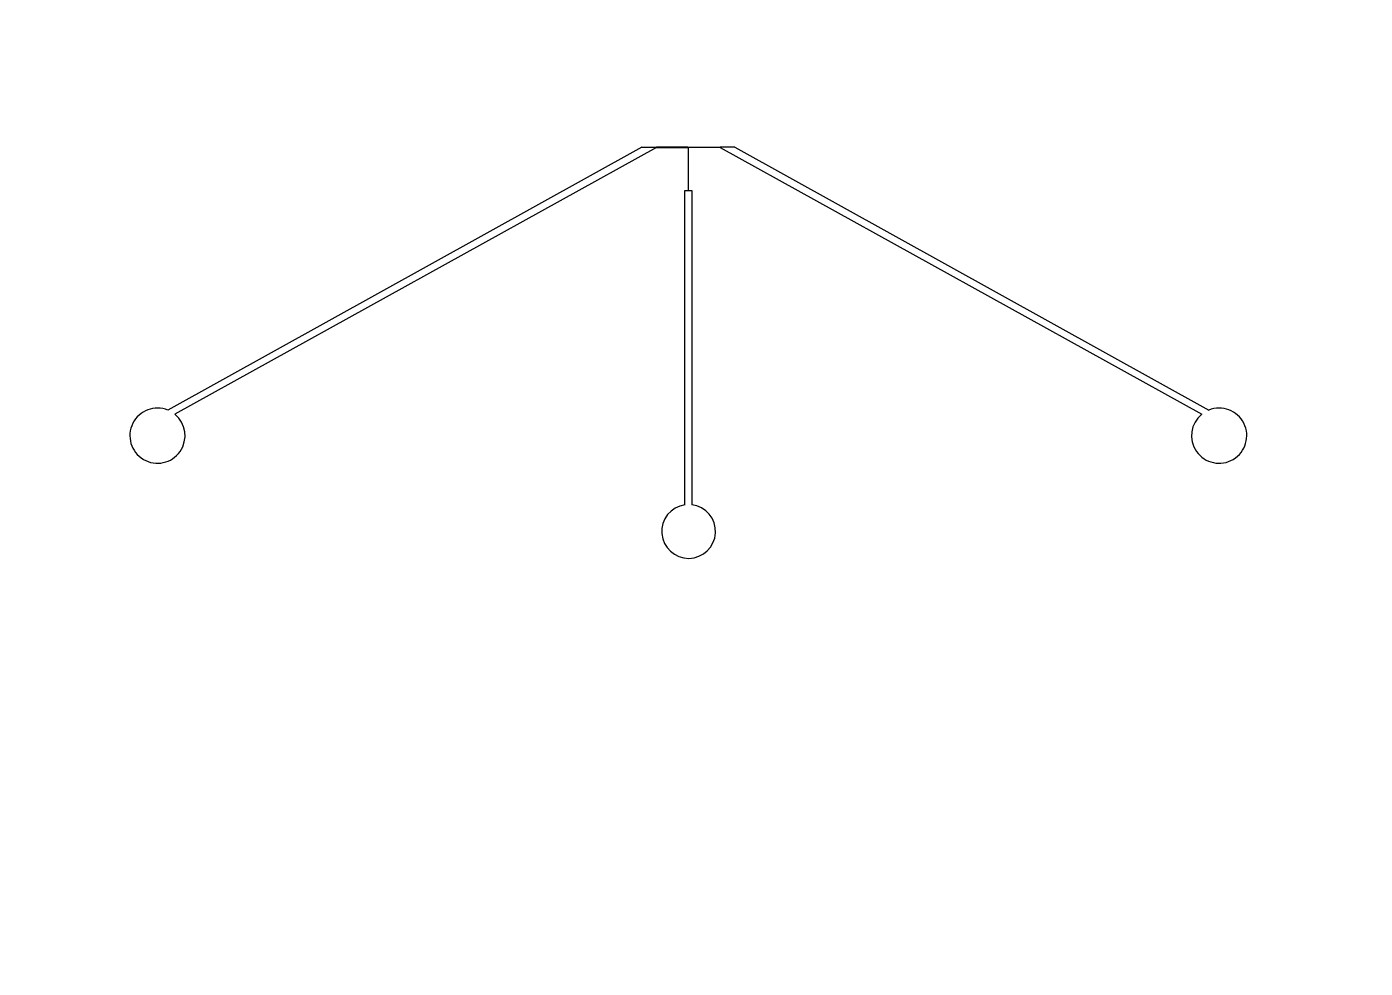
# Model space of a CAD drawing. Header units: inches. Extents: x 0 to 114300, y 0 to 114300.
# Drawn here: x 76069 to 85528, y 90341 to 96994 of the extents above; entities that cross this region are included whole.
import ezdxf

# ---------------------------------------------------------------- set-up
doc = ezdxf.new("R2010")
doc.units = ezdxf.units.IN
doc.header["$MEASUREMENT"] = 0

# ---------------------------------------------------------------- blocks, each defined once
blk = doc.blocks.new('*U96')
for p, q in [((-329.5, 1452.8), (-3677.9, -405)), ((-225.5, 1449.8), (-3628.2, -434.6)), ((-329.5, 1452.8), (-225.5, 1452.8)), ((-222.5, 1452.8), (-225.5, 1452.8)), ((-225.5, 1449.8), (-222.5, 1449.8)), ((-222.5, 1449.8), (-222.5, 1452.8)), ((222.5, 1449.8), (222.5, 1452.8)), ((222.5, 1452.8), (225.5, 1452.8)), ((225.5, 1449.8), (222.5, 1449.8)), ((329.5, 1452.8), (225.5, 1452.8)), ((225.5, 1449.8), (3628.2, -434.6)), ((329.5, 1452.8), (3677.9, -405))]:
    blk.add_line(p, q)
for points in [[(-218.5, 1449.8), (-218.5, 1452.8), (-221.5, 1452.8), (-221.5, 1449.8)], [(-214.5, 1449.8), (-214.5, 1452.8), (-217.5, 1452.8), (-217.5, 1449.8)], [(-210.5, 1449.8), (-210.5, 1452.8), (-213.5, 1452.8), (-213.5, 1449.8)], [(-206.5, 1449.8), (-206.5, 1452.8), (-209.5, 1452.8), (-209.5, 1449.8)], [(-202.5, 1449.8), (-202.5, 1452.8), (-205.5, 1452.8), (-205.5, 1449.8)], [(-198.5, 1449.8), (-198.5, 1452.8), (-201.5, 1452.8), (-201.5, 1449.8)], [(-194.5, 1449.8), (-194.5, 1452.8), (-197.5, 1452.8), (-197.5, 1449.8)], [(-190.5, 1449.8), (-190.5, 1452.8), (-193.5, 1452.8), (-193.5, 1449.8)], [(-186.5, 1449.8), (-186.5, 1452.8), (-189.5, 1452.8), (-189.5, 1449.8)], [(-182.5, 1449.8), (-182.5, 1452.8), (-185.5, 1452.8), (-185.5, 1449.8)], [(-178.5, 1449.8), (-178.5, 1452.8), (-181.5, 1452.8), (-181.5, 1449.8)], [(-174.5, 1449.8), (-174.5, 1452.8), (-177.5, 1452.8), (-177.5, 1449.8)], [(-170.5, 1449.8), (-170.5, 1452.8), (-173.5, 1452.8), (-173.5, 1449.8)], [(-166.5, 1449.8), (-166.5, 1452.8), (-169.5, 1452.8), (-169.5, 1449.8)], [(-162.5, 1449.8), (-162.5, 1452.8), (-165.5, 1452.8), (-165.5, 1449.8)], [(-158.5, 1449.8), (-158.5, 1452.8), (-161.5, 1452.8), (-161.5, 1449.8)], [(-154.5, 1449.8), (-154.5, 1452.8), (-157.5, 1452.8), (-157.5, 1449.8)], [(-150.5, 1449.8), (-150.5, 1452.8), (-153.5, 1452.8), (-153.5, 1449.8)], [(-146.5, 1449.8), (-146.5, 1452.8), (-149.5, 1452.8), (-149.5, 1449.8)], [(-142.5, 1449.8), (-142.5, 1452.8), (-145.5, 1452.8), (-145.5, 1449.8)], [(-138.5, 1449.8), (-138.5, 1452.8), (-141.5, 1452.8), (-141.5, 1449.8)], [(-134.5, 1449.8), (-134.5, 1452.8), (-137.5, 1452.8), (-137.5, 1449.8)], [(-130.5, 1449.8), (-130.5, 1452.8), (-133.5, 1452.8), (-133.5, 1449.8)], [(-126.5, 1449.8), (-126.5, 1452.8), (-129.5, 1452.8), (-129.5, 1449.8)], [(-122.5, 1449.8), (-122.5, 1452.8), (-125.5, 1452.8), (-125.5, 1449.8)], [(-118.5, 1449.8), (-118.5, 1452.8), (-121.5, 1452.8), (-121.5, 1449.8)], [(-114.5, 1449.8), (-114.5, 1452.8), (-117.5, 1452.8), (-117.5, 1449.8)], [(-110.5, 1449.8), (-110.5, 1452.8), (-113.5, 1452.8), (-113.5, 1449.8)], [(-106.5, 1449.8), (-106.5, 1452.8), (-109.5, 1452.8), (-109.5, 1449.8)], [(-102.5, 1449.8), (-102.5, 1452.8), (-105.5, 1452.8), (-105.5, 1449.8)], [(-98.5, 1449.8), (-98.5, 1452.8), (-101.5, 1452.8), (-101.5, 1449.8)], [(-94.5, 1449.8), (-94.5, 1452.8), (-97.5, 1452.8), (-97.5, 1449.8)], [(-90.5, 1449.8), (-90.5, 1452.8), (-93.5, 1452.8), (-93.5, 1449.8)], [(-86.5, 1449.8), (-86.5, 1452.8), (-89.5, 1452.8), (-89.5, 1449.8)], [(-82.5, 1449.8), (-82.5, 1452.8), (-85.5, 1452.8), (-85.5, 1449.8)], [(-78.5, 1449.8), (-78.5, 1452.8), (-81.5, 1452.8), (-81.5, 1449.8)], [(-74.5, 1449.8), (-74.5, 1452.8), (-77.5, 1452.8), (-77.5, 1449.8)], [(-70.5, 1449.8), (-70.5, 1452.8), (-73.5, 1452.8), (-73.5, 1449.8)], [(-66.5, 1449.8), (-66.5, 1452.8), (-69.5, 1452.8), (-69.5, 1449.8)], [(-62.5, 1449.8), (-62.5, 1452.8), (-65.5, 1452.8), (-65.5, 1449.8)], [(-58.5, 1449.8), (-58.5, 1452.8), (-61.5, 1452.8), (-61.5, 1449.8)], [(-54.5, 1449.8), (-54.5, 1452.8), (-57.5, 1452.8), (-57.5, 1449.8)], [(-50.5, 1449.8), (-50.5, 1452.8), (-53.5, 1452.8), (-53.5, 1449.8)], [(-46.5, 1449.8), (-46.5, 1452.8), (-49.5, 1452.8), (-49.5, 1449.8)], [(-42.5, 1449.8), (-42.5, 1452.8), (-45.5, 1452.8), (-45.5, 1449.8)], [(-38.5, 1449.8), (-38.5, 1452.8), (-41.5, 1452.8), (-41.5, 1449.8)], [(-34.5, 1449.8), (-34.5, 1452.8), (-37.5, 1452.8), (-37.5, 1449.8)], [(-30.5, 1449.8), (-30.5, 1452.8), (-33.5, 1452.8), (-33.5, 1449.8)], [(-26.5, 1449.8), (-26.5, 1452.8), (-29.5, 1452.8), (-29.5, 1449.8)], [(-22.5, 1449.8), (-22.5, 1452.8), (-25.5, 1452.8), (-25.5, 1449.8)], [(-18.5, 1449.8), (-18.5, 1452.8), (-21.5, 1452.8), (-21.5, 1449.8)], [(-14.5, 1449.8), (-14.5, 1452.8), (-17.5, 1452.8), (-17.5, 1449.8)], [(-10.5, 1449.8), (-10.5, 1452.8), (-13.5, 1452.8), (-13.5, 1449.8)], [(-6.5, 1449.8), (-6.5, 1452.8), (-9.5, 1452.8), (-9.5, 1449.8)], [(-2.5, 1449.8), (-2.5, 1452.8), (-5.5, 1452.8), (-5.5, 1449.8)], [(-1.5, 1449.8), (-1.5, 1452.8), (1.5, 1452.8), (1.5, 1449.8)], [(1.5, 1448.8), (-1.5, 1448.8), (-1.5, 1445.8), (1.5, 1445.8)], [(1.5, 1444.8), (-1.5, 1444.8), (-1.5, 1441.8), (1.5, 1441.8)], [(1.5, 1440.8), (-1.5, 1440.8), (-1.5, 1437.8), (1.5, 1437.8)], [(1.5, 1436.8), (-1.5, 1436.8), (-1.5, 1433.8), (1.5, 1433.8)], [(1.5, 1432.8), (-1.5, 1432.8), (-1.5, 1429.8), (1.5, 1429.8)], [(1.5, 1428.8), (-1.5, 1428.8), (-1.5, 1425.8), (1.5, 1425.8)], [(1.5, 1424.8), (-1.5, 1424.8), (-1.5, 1421.8), (1.5, 1421.8)], [(1.5, 1420.8), (-1.5, 1420.8), (-1.5, 1417.8), (1.5, 1417.8)], [(2.5, 1449.8), (2.5, 1452.8), (5.5, 1452.8), (5.5, 1449.8)], [(6.5, 1449.8), (6.5, 1452.8), (9.5, 1452.8), (9.5, 1449.8)], [(10.5, 1449.8), (10.5, 1452.8), (13.5, 1452.8), (13.5, 1449.8)], [(14.5, 1449.8), (14.5, 1452.8), (17.5, 1452.8), (17.5, 1449.8)], [(18.5, 1449.8), (18.5, 1452.8), (21.5, 1452.8), (21.5, 1449.8)], [(22.5, 1449.8), (22.5, 1452.8), (25.5, 1452.8), (25.5, 1449.8)], [(26.5, 1449.8), (26.5, 1452.8), (29.5, 1452.8), (29.5, 1449.8)], [(30.5, 1449.8), (30.5, 1452.8), (33.5, 1452.8), (33.5, 1449.8)], [(34.5, 1449.8), (34.5, 1452.8), (37.5, 1452.8), (37.5, 1449.8)], [(38.5, 1449.8), (38.5, 1452.8), (41.5, 1452.8), (41.5, 1449.8)], [(42.5, 1449.8), (42.5, 1452.8), (45.5, 1452.8), (45.5, 1449.8)], [(46.5, 1449.8), (46.5, 1452.8), (49.5, 1452.8), (49.5, 1449.8)], [(50.5, 1449.8), (50.5, 1452.8), (53.5, 1452.8), (53.5, 1449.8)], [(54.5, 1449.8), (54.5, 1452.8), (57.5, 1452.8), (57.5, 1449.8)], [(58.5, 1449.8), (58.5, 1452.8), (61.5, 1452.8), (61.5, 1449.8)], [(62.5, 1449.8), (62.5, 1452.8), (65.5, 1452.8), (65.5, 1449.8)], [(66.5, 1449.8), (66.5, 1452.8), (69.5, 1452.8), (69.5, 1449.8)], [(70.5, 1449.8), (70.5, 1452.8), (73.5, 1452.8), (73.5, 1449.8)], [(74.5, 1449.8), (74.5, 1452.8), (77.5, 1452.8), (77.5, 1449.8)], [(78.5, 1449.8), (78.5, 1452.8), (81.5, 1452.8), (81.5, 1449.8)], [(82.5, 1449.8), (82.5, 1452.8), (85.5, 1452.8), (85.5, 1449.8)], [(86.5, 1449.8), (86.5, 1452.8), (89.5, 1452.8), (89.5, 1449.8)], [(90.5, 1449.8), (90.5, 1452.8), (93.5, 1452.8), (93.5, 1449.8)], [(94.5, 1449.8), (94.5, 1452.8), (97.5, 1452.8), (97.5, 1449.8)], [(98.5, 1449.8), (98.5, 1452.8), (101.5, 1452.8), (101.5, 1449.8)], [(102.5, 1449.8), (102.5, 1452.8), (105.5, 1452.8), (105.5, 1449.8)], [(106.5, 1449.8), (106.5, 1452.8), (109.5, 1452.8), (109.5, 1449.8)], [(110.5, 1449.8), (110.5, 1452.8), (113.5, 1452.8), (113.5, 1449.8)], [(114.5, 1449.8), (114.5, 1452.8), (117.5, 1452.8), (117.5, 1449.8)], [(118.5, 1449.8), (118.5, 1452.8), (121.5, 1452.8), (121.5, 1449.8)], [(122.5, 1449.8), (122.5, 1452.8), (125.5, 1452.8), (125.5, 1449.8)], [(126.5, 1449.8), (126.5, 1452.8), (129.5, 1452.8), (129.5, 1449.8)], [(130.5, 1449.8), (130.5, 1452.8), (133.5, 1452.8), (133.5, 1449.8)], [(134.5, 1449.8), (134.5, 1452.8), (137.5, 1452.8), (137.5, 1449.8)], [(138.5, 1449.8), (138.5, 1452.8), (141.5, 1452.8), (141.5, 1449.8)], [(142.5, 1449.8), (142.5, 1452.8), (145.5, 1452.8), (145.5, 1449.8)], [(146.5, 1449.8), (146.5, 1452.8), (149.5, 1452.8), (149.5, 1449.8)], [(150.5, 1449.8), (150.5, 1452.8), (153.5, 1452.8), (153.5, 1449.8)], [(154.5, 1449.8), (154.5, 1452.8), (157.5, 1452.8), (157.5, 1449.8)], [(158.5, 1449.8), (158.5, 1452.8), (161.5, 1452.8), (161.5, 1449.8)], [(162.5, 1449.8), (162.5, 1452.8), (165.5, 1452.8), (165.5, 1449.8)], [(166.5, 1449.8), (166.5, 1452.8), (169.5, 1452.8), (169.5, 1449.8)], [(170.5, 1449.8), (170.5, 1452.8), (173.5, 1452.8), (173.5, 1449.8)], [(174.5, 1449.8), (174.5, 1452.8), (177.5, 1452.8), (177.5, 1449.8)], [(178.5, 1449.8), (178.5, 1452.8), (181.5, 1452.8), (181.5, 1449.8)], [(182.5, 1449.8), (182.5, 1452.8), (185.5, 1452.8), (185.5, 1449.8)], [(186.5, 1449.8), (186.5, 1452.8), (189.5, 1452.8), (189.5, 1449.8)], [(190.5, 1449.8), (190.5, 1452.8), (193.5, 1452.8), (193.5, 1449.8)], [(194.5, 1449.8), (194.5, 1452.8), (197.5, 1452.8), (197.5, 1449.8)], [(198.5, 1449.8), (198.5, 1452.8), (201.5, 1452.8), (201.5, 1449.8)], [(202.5, 1449.8), (202.5, 1452.8), (205.5, 1452.8), (205.5, 1449.8)], [(206.5, 1449.8), (206.5, 1452.8), (209.5, 1452.8), (209.5, 1449.8)], [(210.5, 1449.8), (210.5, 1452.8), (213.5, 1452.8), (213.5, 1449.8)], [(214.5, 1449.8), (214.5, 1452.8), (217.5, 1452.8), (217.5, 1449.8)], [(218.5, 1449.8), (218.5, 1452.8), (221.5, 1452.8), (221.5, 1449.8)], [(1.5, 1416.8), (-1.5, 1416.8), (-1.5, 1413.8), (1.5, 1413.8)], [(1.5, 1412.8), (-1.5, 1412.8), (-1.5, 1409.8), (1.5, 1409.8)], [(1.5, 1408.8), (-1.5, 1408.8), (-1.5, 1405.8), (1.5, 1405.8)], [(1.5, 1404.8), (-1.5, 1404.8), (-1.5, 1401.8), (1.5, 1401.8)], [(1.5, 1400.8), (-1.5, 1400.8), (-1.5, 1397.8), (1.5, 1397.8)], [(1.5, 1396.8), (-1.5, 1396.8), (-1.5, 1393.8), (1.5, 1393.8)], [(1.5, 1392.8), (-1.5, 1392.8), (-1.5, 1389.8), (1.5, 1389.8)], [(1.5, 1388.8), (-1.5, 1388.8), (-1.5, 1385.8), (1.5, 1385.8)], [(1.5, 1384.8), (-1.5, 1384.8), (-1.5, 1381.8), (1.5, 1381.8)], [(1.5, 1380.8), (-1.5, 1380.8), (-1.5, 1377.8), (1.5, 1377.8)], [(1.5, 1376.8), (-1.5, 1376.8), (-1.5, 1373.8), (1.5, 1373.8)], [(1.5, 1372.8), (-1.5, 1372.8), (-1.5, 1369.8), (1.5, 1369.8)], [(1.5, 1368.8), (-1.5, 1368.8), (-1.5, 1365.8), (1.5, 1365.8)], [(1.5, 1364.8), (-1.5, 1364.8), (-1.5, 1361.8), (1.5, 1361.8)], [(1.5, 1360.8), (-1.5, 1360.8), (-1.5, 1357.8), (1.5, 1357.8)], [(1.5, 1356.8), (-1.5, 1356.8), (-1.5, 1353.8), (1.5, 1353.8)], [(1.5, 1352.8), (-1.5, 1352.8), (-1.5, 1349.8), (1.5, 1349.8)], [(1.5, 1348.8), (-1.5, 1348.8), (-1.5, 1345.8), (1.5, 1345.8)], [(1.5, 1344.8), (-1.5, 1344.8), (-1.5, 1341.8), (1.5, 1341.8)], [(1.5, 1340.8), (-1.5, 1340.8), (-1.5, 1337.8), (1.5, 1337.8)], [(1.5, 1336.8), (-1.5, 1336.8), (-1.5, 1333.8), (1.5, 1333.8)], [(1.5, 1332.8), (-1.5, 1332.8), (-1.5, 1329.8), (1.5, 1329.8)], [(1.5, 1328.8), (-1.5, 1328.8), (-1.5, 1325.8), (1.5, 1325.8)], [(1.5, 1324.8), (-1.5, 1324.8), (-1.5, 1321.8), (1.5, 1321.8)], [(1.5, 1320.8), (-1.5, 1320.8), (-1.5, 1317.8), (1.5, 1317.8)], [(1.5, 1316.8), (-1.5, 1316.8), (-1.5, 1313.8), (1.5, 1313.8)], [(1.5, 1312.8), (-1.5, 1312.8), (-1.5, 1309.8), (1.5, 1309.8)], [(1.5, 1308.8), (-1.5, 1308.8), (-1.5, 1305.8), (1.5, 1305.8)], [(1.5, 1304.8), (-1.5, 1304.8), (-1.5, 1301.8), (1.5, 1301.8)], [(1.5, 1300.8), (-1.5, 1300.8), (-1.5, 1297.8), (1.5, 1297.8)], [(1.5, 1296.8), (-1.5, 1296.8), (-1.5, 1293.8), (1.5, 1293.8)], [(1.5, 1292.8), (-1.5, 1292.8), (-1.5, 1289.8), (1.5, 1289.8)], [(1.5, 1288.8), (-1.5, 1288.8), (-1.5, 1285.8), (1.5, 1285.8)], [(1.5, 1284.8), (-1.5, 1284.8), (-1.5, 1281.8), (1.5, 1281.8)], [(1.5, 1280.8), (-1.5, 1280.8), (-1.5, 1277.8), (1.5, 1277.8)], [(1.5, 1276.8), (-1.5, 1276.8), (-1.5, 1273.8), (1.5, 1273.8)], [(1.5, 1272.8), (-1.5, 1272.8), (-1.5, 1269.8), (1.5, 1269.8)], [(1.5, 1268.8), (-1.5, 1268.8), (-1.5, 1265.8), (1.5, 1265.8)], [(1.5, 1264.8), (-1.5, 1264.8), (-1.5, 1261.8), (1.5, 1261.8)], [(1.5, 1260.8), (-1.5, 1260.8), (-1.5, 1257.8), (1.5, 1257.8)], [(1.5, 1256.8), (-1.5, 1256.8), (-1.5, 1253.8), (1.5, 1253.8)], [(1.5, 1252.8), (-1.5, 1252.8), (-1.5, 1249.8), (1.5, 1249.8)], [(1.5, 1248.8), (-1.5, 1248.8), (-1.5, 1245.8), (1.5, 1245.8)], [(1.5, 1244.8), (-1.5, 1244.8), (-1.5, 1241.8), (1.5, 1241.8)], [(1.5, 1240.8), (-1.5, 1240.8), (-1.5, 1237.8), (1.5, 1237.8)], [(1.5, 1236.8), (-1.5, 1236.8), (-1.5, 1233.8), (1.5, 1233.8)], [(1.5, 1232.8), (-1.5, 1232.8), (-1.5, 1229.8), (1.5, 1229.8)], [(1.5, 1228.8), (-1.5, 1228.8), (-1.5, 1225.8), (1.5, 1225.8)], [(1.5, 1224.8), (-1.5, 1224.8), (-1.5, 1221.8), (1.5, 1221.8)], [(1.5, 1220.8), (-1.5, 1220.8), (-1.5, 1217.8), (1.5, 1217.8)], [(1.5, 1216.8), (-1.5, 1216.8), (-1.5, 1213.8), (1.5, 1213.8)], [(1.5, 1212.8), (-1.5, 1212.8), (-1.5, 1209.8), (1.5, 1209.8)], [(1.5, 1208.8), (-1.5, 1208.8), (-1.5, 1205.8), (1.5, 1205.8)], [(1.5, 1204.8), (-1.5, 1204.8), (-1.5, 1201.8), (1.5, 1201.8)], [(1.5, 1200.8), (-1.5, 1200.8), (-1.5, 1197.8), (1.5, 1197.8)], [(1.5, 1196.8), (-1.5, 1196.8), (-1.5, 1193.8), (1.5, 1193.8)], [(1.5, 1192.8), (-1.5, 1192.8), (-1.5, 1189.8), (1.5, 1189.8)], [(1.5, 1188.8), (-1.5, 1188.8), (-1.5, 1185.8), (1.5, 1185.8)], [(1.5, 1184.8), (-1.5, 1184.8), (-1.5, 1181.8), (1.5, 1181.8)], [(1.5, 1180.8), (-1.5, 1180.8), (-1.5, 1177.8), (1.5, 1177.8)], [(1.5, 1176.8), (-1.5, 1176.8), (-1.5, 1173.8), (1.5, 1173.8)], [(1.5, 1172.8), (-1.5, 1172.8), (-1.5, 1169.8), (1.5, 1169.8)], [(1.5, 1168.8), (-1.5, 1168.8), (-1.5, 1165.8), (1.5, 1165.8)], [(1.5, 1164.8), (-1.5, 1164.8), (-1.5, 1161.8), (1.5, 1161.8)], [(1.5, 1160.8), (-1.5, 1160.8), (-1.5, 1157.8), (1.5, 1157.8)], [(1.5, 1156.8), (-1.5, 1156.8), (-1.5, 1153.8), (1.5, 1153.8)], [(1.5, 1152.8), (-1.5, 1152.8), (-1.5, 1149.8), (1.5, 1149.8)]]:
    blk.add_lwpolyline(points, close=True)
for points in [[(-25, -1074.7), (-25, 1145.8), (-1.5, 1145.8)], [(1.5, 1145.8), (1.5, 1148.8), (-1.5, 1148.8), (-1.5, 1145.8)], [(1.5, 1145.8), (25, 1145.8), (25, -1074.2)]]:
    blk.add_lwpolyline(points)
for centre, radius, start, end in [((-3751.7, -585.5), 195, 67.75171, 50.68347), ((3751.7, -585.5), 195, 129.31653, 112.24829), ((2.1, -1262.8), 190, 98.20213, 83.0795)]:
    blk.add_arc(centre, radius, start, end)
blk = doc.blocks.new('*U106')
at = {"color": 0, "linetype": 'ByBlock', "lineweight": -2, "transparency": 16777216}
blk.add_blockref('*U96', (48000, 0), dxfattribs=at)

msp = doc.modelspace()

# ---------------------------------------------------------------- hatches: boundary and pattern name
h = msp.add_hatch()
h.set_pattern_fill('ANSI31', color=256, scale=100)
h.set_pattern_definition([(45, (-3636.992, -6350), (-8.8388348, 8.8388348), [])])
h.paths.add_polyline_path([(114300, 0), (0, 0), (0, 114300), (114300, 114300)])
edge = h.paths.add_edge_path(flags=16)
edge.add_arc((57150, 57150), 50800, 288.35844, 529.79531, ccw=False)
edge.add_line((73150, 8935.5), (41150, 8935.5))
edge.add_arc((57150, 57150), 50800, 190.20469, 251.64156, ccw=False)
edge.add_arc((57150, 57150), 50800, 169.79531, 190.20469, ccw=False)

# ---------------------------------------------------------------- block references
msp.add_blockref('*U106', (32743.9, 94690.5))

doc.saveas('drawing.dxf')
